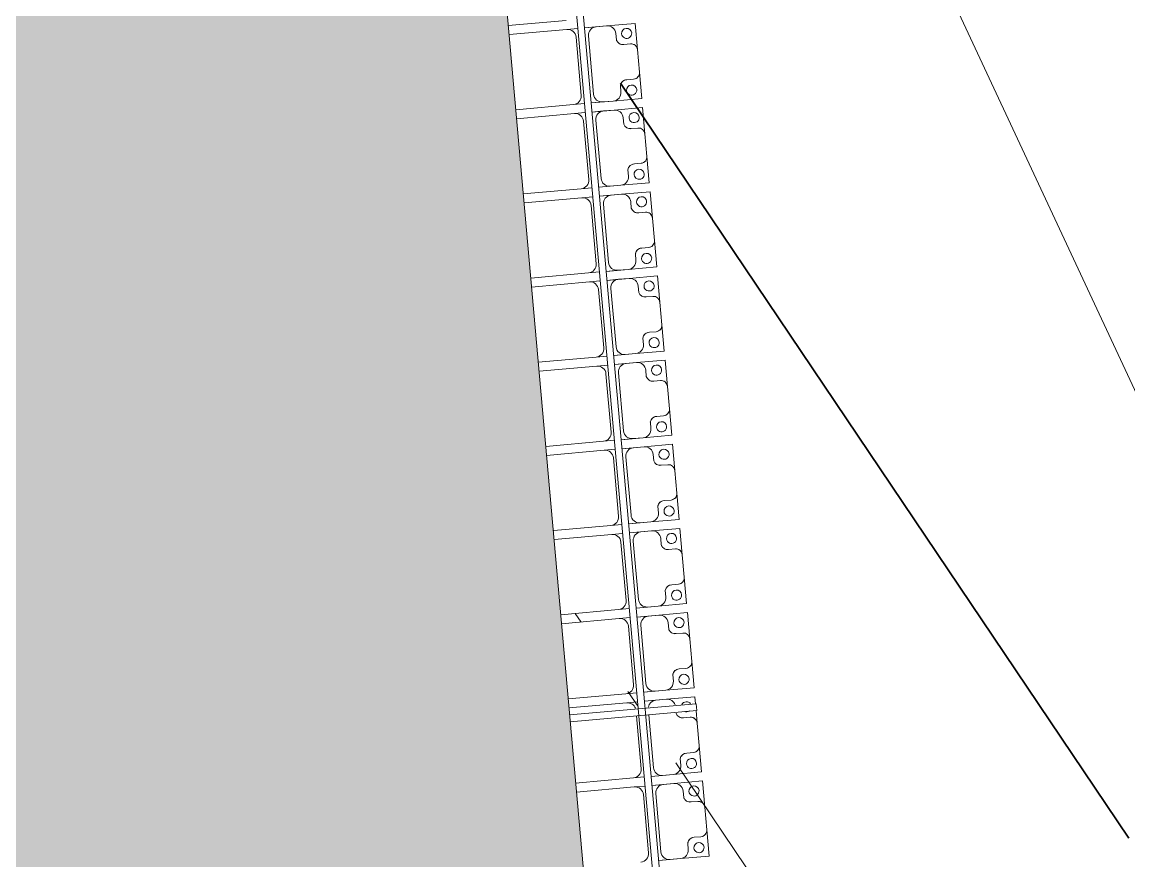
# Model space of a CAD drawing. Header units: millimetres. Extents: x -861324 to 439029, y -308065 to 694685.
# Drawn here: x -21527 to -14977, y 134632 to 139594 of the extents above; entities that cross this region are included whole.
import ezdxf

# ---------------------------------------------------------------- set-up
doc = ezdxf.new("R2010")
doc.units = ezdxf.units.MM
for name, color, linetype, lineweight in [('A-DETL-GENF', 92, 'Continuous', 9), ('A-DETL-THIN', 151, 'Continuous', 9), ('A-GENM', 13, 'Continuous', 9), ('C-TOPO-MAJR', 7, 'Continuous', 35), ('C-TOPO-MINR', 7, 'Continuous', 9), ('S-BEAM', 12, 'Continuous', 9)]:
    doc.layers.add(name, color=color, linetype=linetype, lineweight=lineweight)

# ---------------------------------------------------------------- blocks, each defined once
blk = doc.blocks.new('Dầm C52 - Dầm C52-21055-BỐ TRÍ BÈ PIN HỒ BẢN MÒNG')
at = {"layer": 'S-BEAM', "color": 7}
for p, q in [((-63556.2, 20), (63556.2, 20)), ((63556.2, -20), (-63556.2, -20))]:
    blk.add_line(p, q, dxfattribs=at)
blk = doc.blocks.new('Dầm C52 - Hộp 40x60-15957-BỐ TRÍ BÈ PIN HỒ BẢN MÒNG')
at = {"layer": 'S-BEAM', "color": 7}
for p, q in [((36407.8, 20), (37160, 20)), ((37160, 20), (37160, -20)), ((37160, -20), (36407.8, -20))]:
    blk.add_line(p, q, dxfattribs=at)
blk = doc.blocks.new('Dai phaodi lai - DẢI PHAO ĐI LẠI-21666-BỐ TRÍ BÈ PIN HỒ BẢN MÒNG')
at = {"layer": 'A-GENM', "color": 9}
for p, q in [((30276.8, 748.4), (30433.1, 748.4)), ((30276.8, 579.3), (30276.8, 748.4)), ((30276.8, 748.4), (30276.8, 579.3)), ((30433.1, 748.4), (30276.8, 748.4)), ((30566.9, 748.4), (30723.2, 748.4)), ((30723.2, 748.4), (30566.9, 748.4)), ((30723.2, 748.4), (30723.2, 579.3)), ((30723.2, 579.3), (30723.2, 748.4)), ((30776.8, 748.4), (30933.1, 748.4)), ((30776.8, 579.3), (30776.8, 748.4)), ((30776.8, 748.4), (30776.8, 579.3)), ((30933.1, 748.4), (30776.8, 748.4)), ((31066.9, 748.4), (31223.2, 748.4)), ((31223.2, 748.4), (31066.9, 748.4)), ((31223.2, 748.4), (31223.2, 579.3)), ((31223.2, 579.3), (31223.2, 748.4)), ((31276.8, 748.4), (31433.1, 748.4)), ((31276.8, 579.3), (31276.8, 748.4)), ((31276.8, 748.4), (31276.8, 579.3)), ((31433.1, 748.4), (31276.8, 748.4)), ((31566.9, 748.4), (31723.2, 748.4)), ((31723.2, 748.4), (31566.9, 748.4)), ((31723.2, 748.4), (31723.2, 579.3)), ((31723.2, 579.3), (31723.2, 748.4)), ((31776.8, 748.4), (31933.1, 748.4)), ((31776.8, 579.3), (31776.8, 748.4)), ((31776.8, 748.4), (31776.8, 579.3)), ((31933.1, 748.4), (31776.8, 748.4)), ((32066.9, 748.4), (32223.2, 748.4)), ((32223.2, 748.4), (32066.9, 748.4)), ((32223.2, 748.4), (32223.2, 579.3)), ((32223.2, 579.3), (32223.2, 748.4)), ((32276.8, 748.4), (32433.1, 748.4)), ((32276.8, 579.3), (32276.8, 748.4)), ((32276.8, 748.4), (32276.8, 579.3)), ((32433.1, 748.4), (32276.8, 748.4)), ((32566.9, 748.4), (32723.2, 748.4)), ((32723.2, 748.4), (32566.9, 748.4)), ((32723.2, 748.4), (32723.2, 579.3)), ((32723.2, 579.3), (32723.2, 748.4)), ((32776.8, 748.4), (32933.1, 748.4)), ((32776.8, 579.3), (32776.8, 748.4)), ((32776.8, 748.4), (32776.8, 579.3)), ((32933.1, 748.4), (32776.8, 748.4)), ((33066.9, 748.4), (33223.2, 748.4)), ((33223.2, 748.4), (33066.9, 748.4)), ((33223.2, 748.4), (33223.2, 579.3)), ((33223.2, 579.3), (33223.2, 748.4)), ((33276.8, 748.4), (33433.1, 748.4)), ((33276.8, 579.3), (33276.8, 748.4)), ((33276.8, 748.4), (33276.8, 579.3)), ((33433.1, 748.4), (33276.8, 748.4)), ((33566.9, 748.4), (33723.2, 748.4)), ((33723.2, 748.4), (33566.9, 748.4)), ((33723.2, 748.4), (33723.2, 579.3)), ((33723.2, 579.3), (33723.2, 748.4)), ((33776.8, 748.4), (33933.1, 748.4)), ((33776.8, 579.3), (33776.8, 748.4)), ((33776.8, 748.4), (33776.8, 579.3)), ((33933.1, 748.4), (33776.8, 748.4)), ((34066.9, 748.4), (34223.2, 748.4)), ((34223.2, 748.4), (34066.9, 748.4)), ((34223.2, 748.4), (34223.2, 579.3)), ((34223.2, 579.3), (34223.2, 748.4)), ((34276.8, 748.4), (34318.3, 748.4)), ((34276.8, 579.3), (34276.8, 748.4)), ((34276.8, 748.4), (34276.8, 579.3)), ((34318.3, 748.4), (34276.8, 748.4)), ((34358.3, 748.4), (34433.1, 748.4)), ((34433.1, 748.4), (34358.3, 748.4)), ((34566.9, 748.4), (34723.2, 748.4)), ((34723.2, 748.4), (34566.9, 748.4)), ((34723.2, 748.4), (34723.2, 579.3)), ((34723.2, 579.3), (34723.2, 748.4)), ((34776.8, 748.4), (34933.1, 748.4)), ((34776.8, 579.3), (34776.8, 748.4)), ((34776.8, 748.4), (34776.8, 579.3)), ((34933.1, 748.4), (34776.8, 748.4)), ((35066.9, 748.4), (35223.2, 748.4)), ((35223.2, 748.4), (35066.9, 748.4)), ((35223.2, 748.4), (35223.2, 579.3)), ((35223.2, 579.3), (35223.2, 748.4)), ((30395.1, 670.7), (30395.1, 710.4)), ((30395.1, 710.4), (30395.1, 670.7)), ((30395.1, 670.7), (30395.1, 710.4)), ((30895.1, 670.7), (30895.1, 710.4)), ((30895.1, 710.4), (30895.1, 670.7)), ((30895.1, 670.7), (30895.1, 710.4)), ((31395.1, 670.7), (31395.1, 710.4)), ((31395.1, 710.4), (31395.1, 670.7)), ((31395.1, 670.7), (31395.1, 710.4)), ((31895.1, 670.7), (31895.1, 710.4)), ((31895.1, 710.4), (31895.1, 670.7)), ((31895.1, 670.7), (31895.1, 710.4)), ((32395.1, 670.7), (32395.1, 710.4)), ((32395.1, 710.4), (32395.1, 670.7)), ((32395.1, 670.7), (32395.1, 710.4)), ((32895.1, 670.7), (32895.1, 710.4)), ((32895.1, 710.4), (32895.1, 670.7)), ((32895.1, 670.7), (32895.1, 710.4)), ((33395.1, 670.7), (33395.1, 710.4)), ((33395.1, 710.4), (33395.1, 670.7)), ((33395.1, 670.7), (33395.1, 710.4)), ((33895.1, 670.7), (33895.1, 710.4)), ((33895.1, 710.4), (33895.1, 670.7)), ((33895.1, 670.7), (33895.1, 710.4)), ((34395.1, 670.7), (34395.1, 710.4)), ((34395.1, 710.4), (34395.1, 670.7)), ((34395.1, 670.7), (34395.1, 710.4)), ((34895.1, 670.7), (34895.1, 710.4)), ((34895.1, 710.4), (34895.1, 670.7)), ((34895.1, 670.7), (34895.1, 710.4)), ((30326.8, 629.3), (30364.3, 629.3)), ((30364.3, 629.3), (30326.8, 629.3)), ((30326.8, 629.3), (30364.3, 629.3)), ((30635.7, 629.3), (30673.2, 629.3)), ((30673.2, 629.3), (30635.7, 629.3)), ((30635.7, 629.3), (30673.2, 629.3)), ((30826.8, 629.3), (30864.3, 629.3)), ((30864.3, 629.3), (30826.8, 629.3)), ((30826.8, 629.3), (30864.3, 629.3)), ((31135.7, 629.3), (31173.2, 629.3)), ((31173.2, 629.3), (31135.7, 629.3)), ((31135.7, 629.3), (31173.2, 629.3)), ((31326.8, 629.3), (31364.3, 629.3)), ((31364.3, 629.3), (31326.8, 629.3)), ((31326.8, 629.3), (31364.3, 629.3)), ((31635.7, 629.3), (31673.2, 629.3)), ((31673.2, 629.3), (31635.7, 629.3)), ((31635.7, 629.3), (31673.2, 629.3)), ((31826.8, 629.3), (31864.3, 629.3)), ((31864.3, 629.3), (31826.8, 629.3)), ((31826.8, 629.3), (31864.3, 629.3)), ((32135.7, 629.3), (32173.2, 629.3)), ((32173.2, 629.3), (32135.7, 629.3)), ((32135.7, 629.3), (32173.2, 629.3)), ((32326.8, 629.3), (32364.3, 629.3)), ((32364.3, 629.3), (32326.8, 629.3)), ((32326.8, 629.3), (32364.3, 629.3)), ((32635.7, 629.3), (32673.2, 629.3)), ((32673.2, 629.3), (32635.7, 629.3)), ((32635.7, 629.3), (32673.2, 629.3)), ((32826.8, 629.3), (32864.3, 629.3)), ((32864.3, 629.3), (32826.8, 629.3)), ((32826.8, 629.3), (32864.3, 629.3)), ((33135.7, 629.3), (33173.2, 629.3)), ((33173.2, 629.3), (33135.7, 629.3)), ((33135.7, 629.3), (33173.2, 629.3)), ((33326.8, 629.3), (33364.3, 629.3)), ((33364.3, 629.3), (33326.8, 629.3)), ((33326.8, 629.3), (33364.3, 629.3)), ((33635.7, 629.3), (33673.2, 629.3)), ((33673.2, 629.3), (33635.7, 629.3)), ((33635.7, 629.3), (33673.2, 629.3)), ((33826.8, 629.3), (33864.3, 629.3)), ((33864.3, 629.3), (33826.8, 629.3)), ((33826.8, 629.3), (33864.3, 629.3)), ((34135.7, 629.3), (34173.2, 629.3)), ((34173.2, 629.3), (34135.7, 629.3)), ((34135.7, 629.3), (34173.2, 629.3)), ((34635.7, 629.3), (34673.2, 629.3)), ((34673.2, 629.3), (34635.7, 629.3)), ((34635.7, 629.3), (34673.2, 629.3)), ((34826.8, 629.3), (34864.3, 629.3)), ((34864.3, 629.3), (34826.8, 629.3)), ((34826.8, 629.3), (34864.3, 629.3)), ((35135.7, 629.3), (35173.2, 629.3)), ((35173.2, 629.3), (35135.7, 629.3)), ((35135.7, 629.3), (35173.2, 629.3)), ((30276.8, 447.9), (30276.8, 579.3)), ((30723.2, 579.3), (30723.2, 447.9)), ((30776.8, 447.9), (30776.8, 579.3)), ((31223.2, 579.3), (31223.2, 447.9)), ((31276.8, 447.9), (31276.8, 579.3)), ((31723.2, 579.3), (31723.2, 447.9)), ((31776.8, 447.9), (31776.8, 579.3)), ((32223.2, 579.3), (32223.2, 447.9)), ((32276.8, 447.9), (32276.8, 579.3)), ((32723.2, 579.3), (32723.2, 447.9)), ((32776.8, 447.9), (32776.8, 579.3)), ((33223.2, 579.3), (33223.2, 447.9)), ((33276.8, 447.9), (33276.8, 579.3)), ((33723.2, 579.3), (33723.2, 447.9)), ((33776.8, 447.9), (33776.8, 579.3)), ((34223.2, 579.3), (34223.2, 447.9)), ((34276.8, 447.9), (34276.8, 579.3)), ((34723.2, 579.3), (34723.2, 447.9)), ((34776.8, 447.9), (34776.8, 579.3)), ((35223.2, 579.3), (35223.2, 447.9)), ((30276.8, 343.3), (30276.8, 407.9)), ((30723.2, 407.9), (30723.2, 343.3)), ((30776.8, 343.3), (30776.8, 407.9)), ((31223.2, 407.9), (31223.2, 343.3)), ((31276.8, 343.3), (31276.8, 407.9)), ((31723.2, 407.9), (31723.2, 343.3)), ((31776.8, 343.3), (31776.8, 407.9)), ((32223.2, 407.9), (32223.2, 343.3)), ((32276.8, 343.3), (32276.8, 407.9)), ((32723.2, 407.9), (32723.2, 343.3)), ((32776.8, 343.3), (32776.8, 407.9)), ((33223.2, 407.9), (33223.2, 343.3)), ((33276.8, 343.3), (33276.8, 407.9)), ((33723.2, 407.9), (33723.2, 343.3)), ((33776.8, 343.3), (33776.8, 407.9)), ((34223.2, 407.9), (34223.2, 343.3)), ((34276.8, 343.3), (34276.8, 407.9)), ((34723.2, 407.9), (34723.2, 343.3)), ((34776.8, 343.3), (34776.8, 407.9))]:
    blk.add_line(p, q, dxfattribs=at)
at = {"layer": 'A-GENM', "color": 7}
for p, q in [((30566.9, 748.4), (30433.1, 748.4)), ((31066.9, 748.4), (30933.1, 748.4)), ((31566.9, 748.4), (31433.1, 748.4)), ((32066.9, 748.4), (31933.1, 748.4)), ((32566.9, 748.4), (32433.1, 748.4)), ((33066.9, 748.4), (32933.1, 748.4)), ((33566.9, 748.4), (33433.1, 748.4)), ((34066.9, 748.4), (33933.1, 748.4)), ((34566.9, 748.4), (34433.1, 748.4)), ((35066.9, 748.4), (34933.1, 748.4)), ((30395.1, 710.4), (30395.1, 670.7)), ((30604.9, 670.7), (30604.9, 710.4)), ((30895.1, 710.4), (30895.1, 670.7)), ((31104.9, 670.7), (31104.9, 710.4)), ((31395.1, 710.4), (31395.1, 670.7)), ((31604.9, 670.7), (31604.9, 710.4)), ((31895.1, 710.4), (31895.1, 670.7)), ((32104.9, 670.7), (32104.9, 710.4)), ((32395.1, 710.4), (32395.1, 670.7)), ((32604.9, 670.7), (32604.9, 710.4)), ((32895.1, 710.4), (32895.1, 670.7)), ((33104.9, 670.7), (33104.9, 710.4)), ((33395.1, 710.4), (33395.1, 670.7)), ((33604.9, 670.7), (33604.9, 710.4)), ((33895.1, 710.4), (33895.1, 670.7)), ((34104.9, 670.7), (34104.9, 710.4)), ((34395.1, 710.4), (34395.1, 670.7)), ((34604.9, 670.7), (34604.9, 710.4)), ((34895.1, 710.4), (34895.1, 670.7)), ((35104.9, 670.7), (35104.9, 710.4)), ((30364.3, 629.3), (30326.8, 629.3)), ((30673.2, 629.3), (30635.7, 629.3)), ((30864.3, 629.3), (30826.8, 629.3)), ((31173.2, 629.3), (31135.7, 629.3)), ((31364.3, 629.3), (31326.8, 629.3)), ((31673.2, 629.3), (31635.7, 629.3)), ((31864.3, 629.3), (31826.8, 629.3)), ((32173.2, 629.3), (32135.7, 629.3)), ((32364.3, 629.3), (32326.8, 629.3)), ((32673.2, 629.3), (32635.7, 629.3)), ((32864.3, 629.3), (32826.8, 629.3)), ((33173.2, 629.3), (33135.7, 629.3)), ((33364.3, 629.3), (33326.8, 629.3)), ((33673.2, 629.3), (33635.7, 629.3)), ((33864.3, 629.3), (33826.8, 629.3)), ((34173.2, 629.3), (34135.7, 629.3)), ((34673.2, 629.3), (34635.7, 629.3)), ((34864.3, 629.3), (34826.8, 629.3)), ((35173.2, 629.3), (35135.7, 629.3)), ((30276.8, 579.3), (30276.8, 516.7)), ((30723.2, 516.7), (30723.2, 579.3)), ((30776.8, 579.3), (30776.8, 516.7)), ((31223.2, 516.7), (31223.2, 579.3)), ((31276.8, 579.3), (31276.8, 516.7)), ((31723.2, 516.7), (31723.2, 579.3)), ((31776.8, 579.3), (31776.8, 516.7)), ((32223.2, 516.7), (32223.2, 579.3)), ((32276.8, 579.3), (32276.8, 516.7)), ((32723.2, 516.7), (32723.2, 579.3)), ((32776.8, 579.3), (32776.8, 516.7)), ((33223.2, 516.7), (33223.2, 579.3)), ((33276.8, 579.3), (33276.8, 516.7)), ((33723.2, 516.7), (33723.2, 579.3)), ((33776.8, 579.3), (33776.8, 516.7)), ((34223.2, 516.7), (34223.2, 579.3)), ((34276.8, 579.3), (34276.8, 516.7)), ((34723.2, 516.7), (34723.2, 579.3)), ((34776.8, 579.3), (34776.8, 516.7)), ((35223.2, 516.7), (35223.2, 579.3)), ((30276.8, 447.9), (30276.8, 516.7)), ((30326.8, 466.7), (30673.2, 466.7)), ((30723.2, 516.7), (30723.2, 447.9)), ((30776.8, 447.9), (30776.8, 516.7)), ((30826.8, 466.7), (31173.2, 466.7)), ((31223.2, 516.7), (31223.2, 447.9)), ((31276.8, 447.9), (31276.8, 516.7)), ((31326.8, 466.7), (31673.2, 466.7)), ((31723.2, 516.7), (31723.2, 447.9)), ((31776.8, 447.9), (31776.8, 516.7)), ((31826.8, 466.7), (32173.2, 466.7)), ((32223.2, 516.7), (32223.2, 447.9)), ((32276.8, 447.9), (32276.8, 516.7)), ((32326.8, 466.7), (32673.2, 466.7)), ((32723.2, 516.7), (32723.2, 447.9)), ((32776.8, 447.9), (32776.8, 516.7)), ((32826.8, 466.7), (33173.2, 466.7)), ((33223.2, 516.7), (33223.2, 447.9)), ((33276.8, 447.9), (33276.8, 516.7)), ((33326.8, 466.7), (33673.2, 466.7)), ((33723.2, 516.7), (33723.2, 447.9)), ((33776.8, 447.9), (33776.8, 516.7)), ((33826.8, 466.7), (34173.2, 466.7)), ((34223.2, 516.7), (34223.2, 447.9)), ((34276.8, 447.9), (34276.8, 516.7)), ((34358.3, 466.7), (34673.2, 466.7)), ((34723.2, 516.7), (34723.2, 447.9)), ((34776.8, 447.9), (34776.8, 516.7)), ((34826.8, 466.7), (35173.2, 466.7)), ((35223.2, 516.7), (35223.2, 447.9)), ((30276.8, 343.3), (30276.8, 407.9)), ((30673.2, 393.3), (30326.8, 393.3)), ((30723.2, 407.9), (30723.2, 343.3)), ((30776.8, 343.3), (30776.8, 407.9)), ((31173.2, 393.3), (30826.8, 393.3)), ((31223.2, 407.9), (31223.2, 343.3)), ((31276.8, 343.3), (31276.8, 407.9)), ((31673.2, 393.3), (31326.8, 393.3)), ((31723.2, 407.9), (31723.2, 343.3)), ((31776.8, 343.3), (31776.8, 407.9)), ((32173.2, 393.3), (31826.8, 393.3)), ((32223.2, 407.9), (32223.2, 343.3)), ((32276.8, 343.3), (32276.8, 407.9)), ((32673.2, 393.3), (32326.8, 393.3)), ((32723.2, 407.9), (32723.2, 343.3)), ((32776.8, 343.3), (32776.8, 407.9)), ((33173.2, 393.3), (32826.8, 393.3)), ((33223.2, 407.9), (33223.2, 343.3)), ((33276.8, 343.3), (33276.8, 407.9)), ((33673.2, 393.3), (33326.8, 393.3)), ((33723.2, 407.9), (33723.2, 343.3)), ((33776.8, 343.3), (33776.8, 407.9)), ((34173.2, 393.3), (33826.8, 393.3)), ((34223.2, 407.9), (34223.2, 343.3)), ((34276.8, 343.3), (34276.8, 407.9)), ((34673.2, 393.3), (34358.3, 393.3)), ((34723.2, 407.9), (34723.2, 343.3)), ((34776.8, 343.3), (34776.8, 407.9)), ((35173.2, 393.3), (34826.8, 393.3)), ((30223.2, 0), (30223.2, 343.3)), ((30276.8, 343.3), (30276.8, 0)), ((30723.2, 0), (30723.2, 343.3)), ((30776.8, 343.3), (30776.8, 0)), ((31223.2, 0), (31223.2, 343.3)), ((31276.8, 343.3), (31276.8, 0)), ((31723.2, 0), (31723.2, 343.3)), ((31776.8, 343.3), (31776.8, 0)), ((32223.2, 0), (32223.2, 343.3)), ((32276.8, 343.3), (32276.8, 0)), ((32723.2, 0), (32723.2, 343.3)), ((32776.8, 343.3), (32776.8, 0)), ((33223.2, 3.3), (33223.2, 343.3)), ((33276.8, 343.3), (33276.8, 0)), ((33723.2, 0), (33723.2, 343.3)), ((33776.8, 343.3), (33776.8, 0)), ((34223.2, 0), (34223.2, 343.3)), ((34276.8, 343.3), (34276.8, 0)), ((34723.2, 0), (34723.2, 343.3)), ((34776.8, 343.3), (34776.8, 0))]:
    blk.add_line(p, q, dxfattribs=at)
at = {"layer": 'A-GENM', "color": 9}
for centre, radius, start, end in [((30331.6, 693.3), 30, 90, 270), ((30331.6, 693.3), 30, 90, 270), ((30331.6, 693.3), 30, 270, 90), ((30331.6, 693.3), 30, 270, 90), ((30433.1, 710.4), 38, 135, 180), ((30433.1, 710.4), 38, 135, 180), ((30433.1, 710.4), 38, 135, 180), ((30566.9, 710.4), 38, 15, 45), ((30566.9, 710.4), 38, 15, 45), ((30566.9, 710.4), 38, 15, 45), ((30668.4, 693.3), 30, 90, 270), ((30668.4, 693.3), 30, 90, 270), ((30668.4, 693.3), 30, 270, 90), ((30668.4, 693.3), 30, 270, 90), ((30831.6, 693.3), 30, 90, 270), ((30831.6, 693.3), 30, 90, 270), ((30831.6, 693.3), 30, 270, 90), ((30831.6, 693.3), 30, 270, 90), ((30933.1, 710.4), 38, 135, 180), ((30933.1, 710.4), 38, 135, 180), ((30933.1, 710.4), 38, 135, 180), ((31066.9, 710.4), 38, 15, 45), ((31066.9, 710.4), 38, 15, 45), ((31066.9, 710.4), 38, 15, 45), ((31168.4, 693.3), 30, 90, 270), ((31168.4, 693.3), 30, 90, 270), ((31168.4, 693.3), 30, 270, 90), ((31168.4, 693.3), 30, 270, 90), ((31331.6, 693.3), 30, 90, 270), ((31331.6, 693.3), 30, 90, 270), ((31331.6, 693.3), 30, 270, 90), ((31331.6, 693.3), 30, 270, 90), ((31433.1, 710.4), 38, 135, 180), ((31433.1, 710.4), 38, 135, 180), ((31433.1, 710.4), 38, 135, 180), ((31566.9, 710.4), 38, 15, 45), ((31566.9, 710.4), 38, 15, 45), ((31566.9, 710.4), 38, 15, 45), ((31668.4, 693.3), 30, 90, 270), ((31668.4, 693.3), 30, 90, 270), ((31668.4, 693.3), 30, 270, 90), ((31668.4, 693.3), 30, 270, 90), ((31831.6, 693.3), 30, 90, 270), ((31831.6, 693.3), 30, 90, 270), ((31831.6, 693.3), 30, 270, 90), ((31831.6, 693.3), 30, 270, 90), ((31933.1, 710.4), 38, 135, 180), ((31933.1, 710.4), 38, 135, 180), ((31933.1, 710.4), 38, 135, 180), ((32066.9, 710.4), 38, 15, 45), ((32066.9, 710.4), 38, 15, 45), ((32066.9, 710.4), 38, 15, 45), ((32168.4, 693.3), 30, 90, 270), ((32168.4, 693.3), 30, 90, 270), ((32168.4, 693.3), 30, 270, 90), ((32168.4, 693.3), 30, 270, 90), ((32331.6, 693.3), 30, 90, 270), ((32331.6, 693.3), 30, 90, 270), ((32331.6, 693.3), 30, 270, 90), ((32331.6, 693.3), 30, 270, 90), ((32433.1, 710.4), 38, 135, 180), ((32433.1, 710.4), 38, 135, 180), ((32433.1, 710.4), 38, 135, 180), ((32566.9, 710.4), 38, 15, 45), ((32566.9, 710.4), 38, 15, 45), ((32566.9, 710.4), 38, 15, 45), ((32668.4, 693.3), 30, 90, 270), ((32668.4, 693.3), 30, 90, 270), ((32668.4, 693.3), 30, 270, 90), ((32668.4, 693.3), 30, 270, 90), ((32831.6, 693.3), 30, 90, 270), ((32831.6, 693.3), 30, 90, 270), ((32831.6, 693.3), 30, 270, 90), ((32831.6, 693.3), 30, 270, 90), ((32933.1, 710.4), 38, 135, 180), ((32933.1, 710.4), 38, 135, 180), ((32933.1, 710.4), 38, 135, 180), ((33066.9, 710.4), 38, 15, 45), ((33066.9, 710.4), 38, 15, 45), ((33066.9, 710.4), 38, 15, 45), ((33168.4, 693.3), 30, 90, 270), ((33168.4, 693.3), 30, 90, 270), ((33168.4, 693.3), 30, 270, 90), ((33168.4, 693.3), 30, 270, 90), ((33331.6, 693.3), 30, 90, 270), ((33331.6, 693.3), 30, 90, 270), ((33331.6, 693.3), 30, 270, 90), ((33331.6, 693.3), 30, 270, 90), ((33433.1, 710.4), 38, 135, 180), ((33433.1, 710.4), 38, 135, 180), ((33433.1, 710.4), 38, 135, 180), ((33566.9, 710.4), 38, 15, 45), ((33566.9, 710.4), 38, 15, 45), ((33566.9, 710.4), 38, 15, 45), ((33668.4, 693.3), 30, 90, 270), ((33668.4, 693.3), 30, 90, 270), ((33668.4, 693.3), 30, 270, 90), ((33668.4, 693.3), 30, 270, 90), ((33831.6, 693.3), 30, 90, 270), ((33831.6, 693.3), 30, 90, 270), ((33831.6, 693.3), 30, 270, 90), ((33831.6, 693.3), 30, 270, 90), ((33933.1, 710.4), 38, 135, 180), ((33933.1, 710.4), 38, 135, 180), ((33933.1, 710.4), 38, 135, 180), ((34066.9, 710.4), 38, 15, 45), ((34066.9, 710.4), 38, 15, 45), ((34066.9, 710.4), 38, 15, 45), ((34168.4, 693.3), 30, 90, 270), ((34168.4, 693.3), 30, 90, 270), ((34168.4, 693.3), 30, 270, 90), ((34168.4, 693.3), 30, 270, 90), ((34433.1, 710.4), 38, 135, 180), ((34433.1, 710.4), 38, 135, 180), ((34433.1, 710.4), 38, 135, 180), ((34566.9, 710.4), 38, 15, 45), ((34566.9, 710.4), 38, 15, 45), ((34566.9, 710.4), 38, 15, 45), ((34668.4, 693.3), 30, 90, 270), ((34668.4, 693.3), 30, 90, 270), ((34668.4, 693.3), 30, 270, 90), ((34668.4, 693.3), 30, 270, 90), ((34831.6, 693.3), 30, 90, 270), ((34831.6, 693.3), 30, 90, 270), ((34831.6, 693.3), 30, 270, 90), ((34831.6, 693.3), 30, 270, 90), ((34933.1, 710.4), 38, 135, 180), ((34933.1, 710.4), 38, 135, 180), ((34933.1, 710.4), 38, 135, 180), ((35066.9, 710.4), 38, 15, 45), ((35066.9, 710.4), 38, 15, 45), ((35066.9, 710.4), 38, 15, 45), ((35168.4, 693.3), 30, 90, 270), ((35168.4, 693.3), 30, 90, 270), ((35168.4, 693.3), 30, 270, 90), ((35168.4, 693.3), 30, 270, 90), ((30355.2, 668.2), 40, 323.34831, 3.50807), ((30355.2, 668.2), 40, 323.34831, 3.50807), ((30355.2, 668.2), 40, 323.34831, 3.50807), ((30644.8, 668.2), 40, 176.49193, 230.03828), ((30644.8, 668.2), 40, 176.49193, 230.03828), ((30644.8, 668.2), 40, 176.49193, 230.03828), ((30855.2, 668.2), 40, 323.34831, 3.50807), ((30855.2, 668.2), 40, 323.34831, 3.50807), ((30855.2, 668.2), 40, 323.34831, 3.50807), ((31144.8, 668.2), 40, 176.49193, 230.03828), ((31144.8, 668.2), 40, 176.49193, 230.03828), ((31144.8, 668.2), 40, 176.49193, 230.03828), ((31355.2, 668.2), 40, 323.34831, 3.50807), ((31355.2, 668.2), 40, 323.34831, 3.50807), ((31355.2, 668.2), 40, 323.34831, 3.50807), ((31644.8, 668.2), 40, 176.49193, 230.03828), ((31644.8, 668.2), 40, 176.49193, 230.03828), ((31644.8, 668.2), 40, 176.49193, 230.03828), ((31855.2, 668.2), 40, 323.34831, 3.50807), ((31855.2, 668.2), 40, 323.34831, 3.50807), ((31855.2, 668.2), 40, 323.34831, 3.50807), ((32144.8, 668.2), 40, 176.49193, 230.03828), ((32144.8, 668.2), 40, 176.49193, 230.03828), ((32144.8, 668.2), 40, 176.49193, 230.03828), ((32355.2, 668.2), 40, 323.34831, 3.50807), ((32355.2, 668.2), 40, 323.34831, 3.50807), ((32355.2, 668.2), 40, 323.34831, 3.50807), ((32644.8, 668.2), 40, 176.49193, 230.03828), ((32644.8, 668.2), 40, 176.49193, 230.03828), ((32644.8, 668.2), 40, 176.49193, 230.03828), ((32855.2, 668.2), 40, 323.34831, 3.50807), ((32855.2, 668.2), 40, 323.34831, 3.50807), ((32855.2, 668.2), 40, 323.34831, 3.50807), ((33144.8, 668.2), 40, 176.49193, 230.03828), ((33144.8, 668.2), 40, 176.49193, 230.03828), ((33144.8, 668.2), 40, 176.49193, 230.03828), ((33355.2, 668.2), 40, 323.34831, 3.50807), ((33355.2, 668.2), 40, 323.34831, 3.50807), ((33355.2, 668.2), 40, 323.34831, 3.50807), ((33644.8, 668.2), 40, 176.49193, 230.03828), ((33644.8, 668.2), 40, 176.49193, 230.03828), ((33644.8, 668.2), 40, 176.49193, 230.03828), ((33855.2, 668.2), 40, 323.34831, 3.50807), ((33855.2, 668.2), 40, 323.34831, 3.50807), ((33855.2, 668.2), 40, 323.34831, 3.50807), ((34144.8, 668.2), 40, 176.49193, 230.03828), ((34144.8, 668.2), 40, 176.49193, 230.03828), ((34144.8, 668.2), 40, 176.49193, 230.03828), ((34331.6, 693.3), 30, 120, 240), ((34331.6, 693.3), 30, 120, 240), ((34331.6, 693.3), 30, 330, 30), ((34331.6, 693.3), 30, 330, 30), ((34355.2, 668.2), 40, 323.34831, 3.50807), ((34355.2, 668.2), 40, 323.34831, 3.50807), ((34355.2, 668.2), 40, 323.34831, 3.50807), ((34644.8, 668.2), 40, 176.49193, 230.03828), ((34644.8, 668.2), 40, 176.49193, 230.03828), ((34644.8, 668.2), 40, 176.49193, 230.03828), ((34855.2, 668.2), 40, 323.34831, 3.50807), ((34855.2, 668.2), 40, 323.34831, 3.50807), ((34855.2, 668.2), 40, 323.34831, 3.50807), ((35144.8, 668.2), 40, 176.49193, 230.03828), ((35144.8, 668.2), 40, 176.49193, 230.03828), ((35144.8, 668.2), 40, 176.49193, 230.03828), ((30326.8, 579.3), 50, 90, 180), ((30326.8, 579.3), 50, 90, 180), ((30326.8, 579.3), 50, 90, 180), ((30355.2, 668.2), 40, 283.18854, 296.57513), ((30355.2, 668.2), 40, 283.18854, 296.57513), ((30355.2, 668.2), 40, 283.18854, 296.57513), ((30644.8, 668.2), 40, 243.42487, 256.81146), ((30644.8, 668.2), 40, 243.42487, 256.81146), ((30644.8, 668.2), 40, 243.42487, 256.81146), ((30673.2, 579.3), 50, 0, 90), ((30673.2, 579.3), 50, 0, 90), ((30673.2, 579.3), 50, 0, 90), ((30826.8, 579.3), 50, 90, 180), ((30826.8, 579.3), 50, 90, 180), ((30826.8, 579.3), 50, 90, 180), ((30855.2, 668.2), 40, 283.18854, 296.57513), ((30855.2, 668.2), 40, 283.18854, 296.57513), ((30855.2, 668.2), 40, 283.18854, 296.57513), ((31144.8, 668.2), 40, 243.42487, 256.81146), ((31144.8, 668.2), 40, 243.42487, 256.81146), ((31144.8, 668.2), 40, 243.42487, 256.81146), ((31173.2, 579.3), 50, 0, 90), ((31173.2, 579.3), 50, 0, 90), ((31173.2, 579.3), 50, 0, 90), ((31326.8, 579.3), 50, 90, 180), ((31326.8, 579.3), 50, 90, 180), ((31326.8, 579.3), 50, 90, 180), ((31355.2, 668.2), 40, 283.18854, 296.57513), ((31355.2, 668.2), 40, 283.18854, 296.57513), ((31355.2, 668.2), 40, 283.18854, 296.57513), ((31644.8, 668.2), 40, 243.42487, 256.81146), ((31644.8, 668.2), 40, 243.42487, 256.81146), ((31644.8, 668.2), 40, 243.42487, 256.81146), ((31673.2, 579.3), 50, 0, 90), ((31673.2, 579.3), 50, 0, 90), ((31673.2, 579.3), 50, 0, 90), ((31826.8, 579.3), 50, 90, 180), ((31826.8, 579.3), 50, 90, 180), ((31826.8, 579.3), 50, 90, 180), ((31855.2, 668.2), 40, 283.18854, 296.57513), ((31855.2, 668.2), 40, 283.18854, 296.57513), ((31855.2, 668.2), 40, 283.18854, 296.57513), ((32144.8, 668.2), 40, 243.42487, 256.81146), ((32144.8, 668.2), 40, 243.42487, 256.81146), ((32144.8, 668.2), 40, 243.42487, 256.81146), ((32173.2, 579.3), 50, 0, 90), ((32173.2, 579.3), 50, 0, 90), ((32173.2, 579.3), 50, 0, 90), ((32326.8, 579.3), 50, 90, 180), ((32326.8, 579.3), 50, 90, 180), ((32326.8, 579.3), 50, 90, 180), ((32355.2, 668.2), 40, 283.18854, 296.57513), ((32355.2, 668.2), 40, 283.18854, 296.57513), ((32355.2, 668.2), 40, 283.18854, 296.57513), ((32644.8, 668.2), 40, 243.42487, 256.81146), ((32644.8, 668.2), 40, 243.42487, 256.81146), ((32644.8, 668.2), 40, 243.42487, 256.81146), ((32673.2, 579.3), 50, 0, 90), ((32673.2, 579.3), 50, 0, 90), ((32673.2, 579.3), 50, 0, 90), ((32826.8, 579.3), 50, 90, 180), ((32826.8, 579.3), 50, 90, 180), ((32826.8, 579.3), 50, 90, 180), ((32855.2, 668.2), 40, 283.18854, 296.57513), ((32855.2, 668.2), 40, 283.18854, 296.57513), ((32855.2, 668.2), 40, 283.18854, 296.57513), ((33144.8, 668.2), 40, 243.42487, 256.81146), ((33144.8, 668.2), 40, 243.42487, 256.81146), ((33144.8, 668.2), 40, 243.42487, 256.81146), ((33173.2, 579.3), 50, 0, 90), ((33173.2, 579.3), 50, 0, 90), ((33173.2, 579.3), 50, 0, 90), ((33326.8, 579.3), 50, 90, 180), ((33326.8, 579.3), 50, 90, 180), ((33326.8, 579.3), 50, 90, 180), ((33355.2, 668.2), 40, 283.18854, 296.57513), ((33355.2, 668.2), 40, 283.18854, 296.57513), ((33355.2, 668.2), 40, 283.18854, 296.57513), ((33644.8, 668.2), 40, 243.42487, 256.81146), ((33644.8, 668.2), 40, 243.42487, 256.81146), ((33644.8, 668.2), 40, 243.42487, 256.81146), ((33673.2, 579.3), 50, 0, 90), ((33673.2, 579.3), 50, 0, 90), ((33673.2, 579.3), 50, 0, 90), ((33826.8, 579.3), 50, 90, 180), ((33826.8, 579.3), 50, 90, 180), ((33826.8, 579.3), 50, 90, 180), ((33855.2, 668.2), 40, 283.18854, 296.57513), ((33855.2, 668.2), 40, 283.18854, 296.57513), ((33855.2, 668.2), 40, 283.18854, 296.57513), ((34144.8, 668.2), 40, 243.42487, 256.81146), ((34144.8, 668.2), 40, 243.42487, 256.81146), ((34144.8, 668.2), 40, 243.42487, 256.81146), ((34173.2, 579.3), 50, 0, 90), ((34173.2, 579.3), 50, 360, 90), ((34173.2, 579.3), 50, 0, 90), ((34326.8, 579.3), 50, 105, 180), ((34326.8, 579.3), 50, 105, 180), ((34326.8, 579.3), 50, 105, 180), ((34355.2, 668.2), 40, 283.18854, 296.57513), ((34355.2, 668.2), 40, 283.18854, 296.57513), ((34355.2, 668.2), 40, 283.18854, 296.57513), ((34644.8, 668.2), 40, 243.42487, 256.81146), ((34644.8, 668.2), 40, 243.42487, 256.81146), ((34644.8, 668.2), 40, 243.42487, 256.81146), ((34673.2, 579.3), 50, 0, 90), ((34673.2, 579.3), 50, 0, 90), ((34673.2, 579.3), 50, 0, 90), ((34826.8, 579.3), 50, 90, 180), ((34826.8, 579.3), 50, 90, 180), ((34826.8, 579.3), 50, 90, 180), ((34855.2, 668.2), 40, 283.18854, 296.57513), ((34855.2, 668.2), 40, 283.18854, 296.57513), ((34855.2, 668.2), 40, 283.18854, 296.57513), ((35144.8, 668.2), 40, 243.42487, 256.81146), ((35144.8, 668.2), 40, 243.42487, 256.81146), ((35144.8, 668.2), 40, 243.42487, 256.81146), ((35173.2, 579.3), 50, 0, 90), ((35173.2, 579.3), 50, 0, 90), ((35173.2, 579.3), 50, 0, 90)]:
    blk.add_arc(centre, radius, start, end, dxfattribs=at)
at = {"layer": 'A-GENM', "color": 7}
for centre, radius, start, end in [((30433.1, 710.4), 38, 90, 180), ((30566.9, 710.4), 38, 360, 90), ((30933.1, 710.4), 38, 90, 180), ((31066.9, 710.4), 38, 360, 90), ((31433.1, 710.4), 38, 90, 180), ((31566.9, 710.4), 38, 360, 90), ((31933.1, 710.4), 38, 90, 180), ((32066.9, 710.4), 38, 360, 90), ((32433.1, 710.4), 38, 90, 180), ((32566.9, 710.4), 38, 360, 90), ((32933.1, 710.4), 38, 90, 180), ((33066.9, 710.4), 38, 360, 90), ((33433.1, 710.4), 38, 90, 180), ((33566.9, 710.4), 38, 360, 90), ((33933.1, 710.4), 38, 90, 180), ((34066.9, 710.4), 38, 360, 90), ((34433.1, 710.4), 38, 90, 180), ((34566.9, 710.4), 38, 360, 90), ((34933.1, 710.4), 38, 90, 180), ((35066.9, 710.4), 38, 360, 90), ((30355.2, 668.2), 40, 283.18854, 3.50807), ((30644.8, 668.2), 40, 176.49193, 256.81146), ((30855.2, 668.2), 40, 283.18854, 3.50807), ((31144.8, 668.2), 40, 176.49193, 256.81146), ((31355.2, 668.2), 40, 283.18854, 3.50807), ((31644.8, 668.2), 40, 176.49193, 256.81146), ((31855.2, 668.2), 40, 283.18854, 3.50807), ((32144.8, 668.2), 40, 176.49193, 256.81146), ((32355.2, 668.2), 40, 283.18854, 3.50807), ((32644.8, 668.2), 40, 176.49193, 256.81146), ((32855.2, 668.2), 40, 283.18854, 3.50807), ((33144.8, 668.2), 40, 176.49193, 256.81146), ((33355.2, 668.2), 40, 283.18854, 3.50807), ((33644.8, 668.2), 40, 176.49193, 256.81146), ((33855.2, 668.2), 40, 283.18854, 3.50807), ((34144.8, 668.2), 40, 176.49193, 256.81146), ((34355.2, 668.2), 40, 283.18854, 3.50807), ((34644.8, 668.2), 40, 176.49193, 256.81146), ((34855.2, 668.2), 40, 283.18854, 3.50807), ((35144.8, 668.2), 40, 176.49193, 256.81146), ((30326.8, 579.3), 50, 90, 180), ((30673.2, 579.3), 50, 0, 90), ((30826.8, 579.3), 50, 90, 180), ((31173.2, 579.3), 50, 0, 90), ((31326.8, 579.3), 50, 90, 180), ((31673.2, 579.3), 50, 0, 90), ((31826.8, 579.3), 50, 90, 180), ((32173.2, 579.3), 50, 0, 90), ((32326.8, 579.3), 50, 90, 180), ((32673.2, 579.3), 50, 0, 90), ((32826.8, 579.3), 50, 90, 180), ((33173.2, 579.3), 50, 0, 90), ((33326.8, 579.3), 50, 90, 180), ((33673.2, 579.3), 50, 0, 90), ((33826.8, 579.3), 50, 90, 180), ((34173.2, 579.3), 50, 360, 90), ((34326.8, 579.3), 50, 105, 180), ((34673.2, 579.3), 50, 0, 90), ((34826.8, 579.3), 50, 90, 180), ((35173.2, 579.3), 50, 0, 90), ((30326.8, 516.7), 50, 180, 270), ((30673.2, 516.7), 50, 270, 0), ((30826.8, 516.7), 50, 180, 270), ((31173.2, 516.7), 50, 270, 0), ((31326.8, 516.7), 50, 180, 270), ((31673.2, 516.7), 50, 270, 0), ((31826.8, 516.7), 50, 180, 270), ((32173.2, 516.7), 50, 270, 0), ((32326.8, 516.7), 50, 180, 270), ((32673.2, 516.7), 50, 270, 0), ((32826.8, 516.7), 50, 180, 270), ((33173.2, 516.7), 50, 270, 0), ((33326.8, 516.7), 50, 180, 270), ((33673.2, 516.7), 50, 270, 0), ((33826.8, 516.7), 50, 180, 270), ((34173.2, 516.7), 50, 270, 0), ((34326.8, 516.7), 50, 180, 255), ((34673.2, 516.7), 50, 270, 0), ((34826.8, 516.7), 50, 180, 270), ((35173.2, 516.7), 50, 270, 0), ((30326.8, 343.3), 50, 90, 180), ((30673.2, 343.3), 50, 360, 90), ((30826.8, 343.3), 50, 90, 180), ((31173.2, 343.3), 50, 360, 90), ((31326.8, 343.3), 50, 90, 180), ((31673.2, 343.3), 50, 360, 90), ((31826.8, 343.3), 50, 90, 180), ((32173.2, 343.3), 50, 360, 90), ((32326.8, 343.3), 50, 90, 180), ((32673.2, 343.3), 50, 360, 90), ((32826.8, 343.3), 50, 90, 180), ((33173.2, 343.3), 50, 360, 90), ((33326.8, 343.3), 50, 90, 180), ((33673.2, 343.3), 50, 360, 90), ((33826.8, 343.3), 50, 90, 180), ((34173.2, 343.3), 50, 360, 90), ((34673.2, 343.3), 50, 360, 90), ((34826.8, 343.3), 50, 90, 180), ((35173.2, 343.3), 50, 360, 90), ((34326.8, 343.3), 50, 105, 180)]:
    blk.add_arc(centre, radius, start, end, dxfattribs=at)
blk = doc.blocks.new('HOBANMONG_BEPIN 4_rvt-1-BỐ TRÍ BÈ PIN HỒ BẢN MÒNG')
at = {"layer": 'A-GENM', "lineweight": 9, "rotation": 275.0793457303301}
blk.add_blockref('Dai phaodi lai - DẢI PHAO ĐI LẠI-21666-BỐ TRÍ BÈ PIN HỒ BẢN MÒNG', (-21325.2, 169678.9), dxfattribs=at)
at = {"layer": 'S-BEAM', "lineweight": 9}
for name, p, rotation in [('Dầm C52 - Dầm C52-21055-BỐ TRÍ BÈ PIN HỒ BẢN MÒNG', (-15335.1, 107119.4), 95.07934573032993), ('Dầm C52 - Hộp 40x60-15957-BỐ TRÍ BÈ PIN HỒ BẢN MÒNG', (-54550, 132252), 5.079345730330104)]:
    blk.add_blockref(name, p, dxfattribs=dict(at, rotation=rotation))

msp = doc.modelspace()

# ---------------------------------------------------------------- hatches: boundary and pattern name
at = {"layer": 'A-DETL-GENF'}
msp.add_hatch(color=8, dxfattribs=at).paths.add_polyline_path([(-77890.4, -10053.4), (-40370, -6718.4), (-44619.7, 41093.2), (-10168.2, 44155.4), (-21323.6, 169660.6), (-93295.6, 163263.5), (-77965.4, -9210.3)])

# ---------------------------------------------------------------- linework, layer by layer
at = {"layer": 'A-DETL-THIN'}
msp.add_line((-10168.2, 44155.4), (-21323.6, 169660.6), dxfattribs=at)
at = {"layer": 'C-TOPO-MAJR'}
msp.add_line((-14977, 134765.6), (-17986.5, 139233.4), dxfattribs=at)
at = {"layer": 'C-TOPO-MINR'}
for p, q in [((-14266.8, 135968.7), (-16205, 140121.9)), ((-18218.9, 136045.1), (-18253, 136095.8)), ((-17881.7, 135544.6), (-17942, 135634)), ((-17118.5, 134411.5), (-17657.3, 135211.4))]:
    msp.add_line(p, q, dxfattribs=at)

# ---------------------------------------------------------------- block references
at = {"lineweight": 5}
msp.add_blockref('HOBANMONG_BEPIN 4_rvt-1-BỐ TRÍ BÈ PIN HỒ BẢN MÒNG', (0, 0), dxfattribs=at)

doc.saveas('drawing.dxf')
